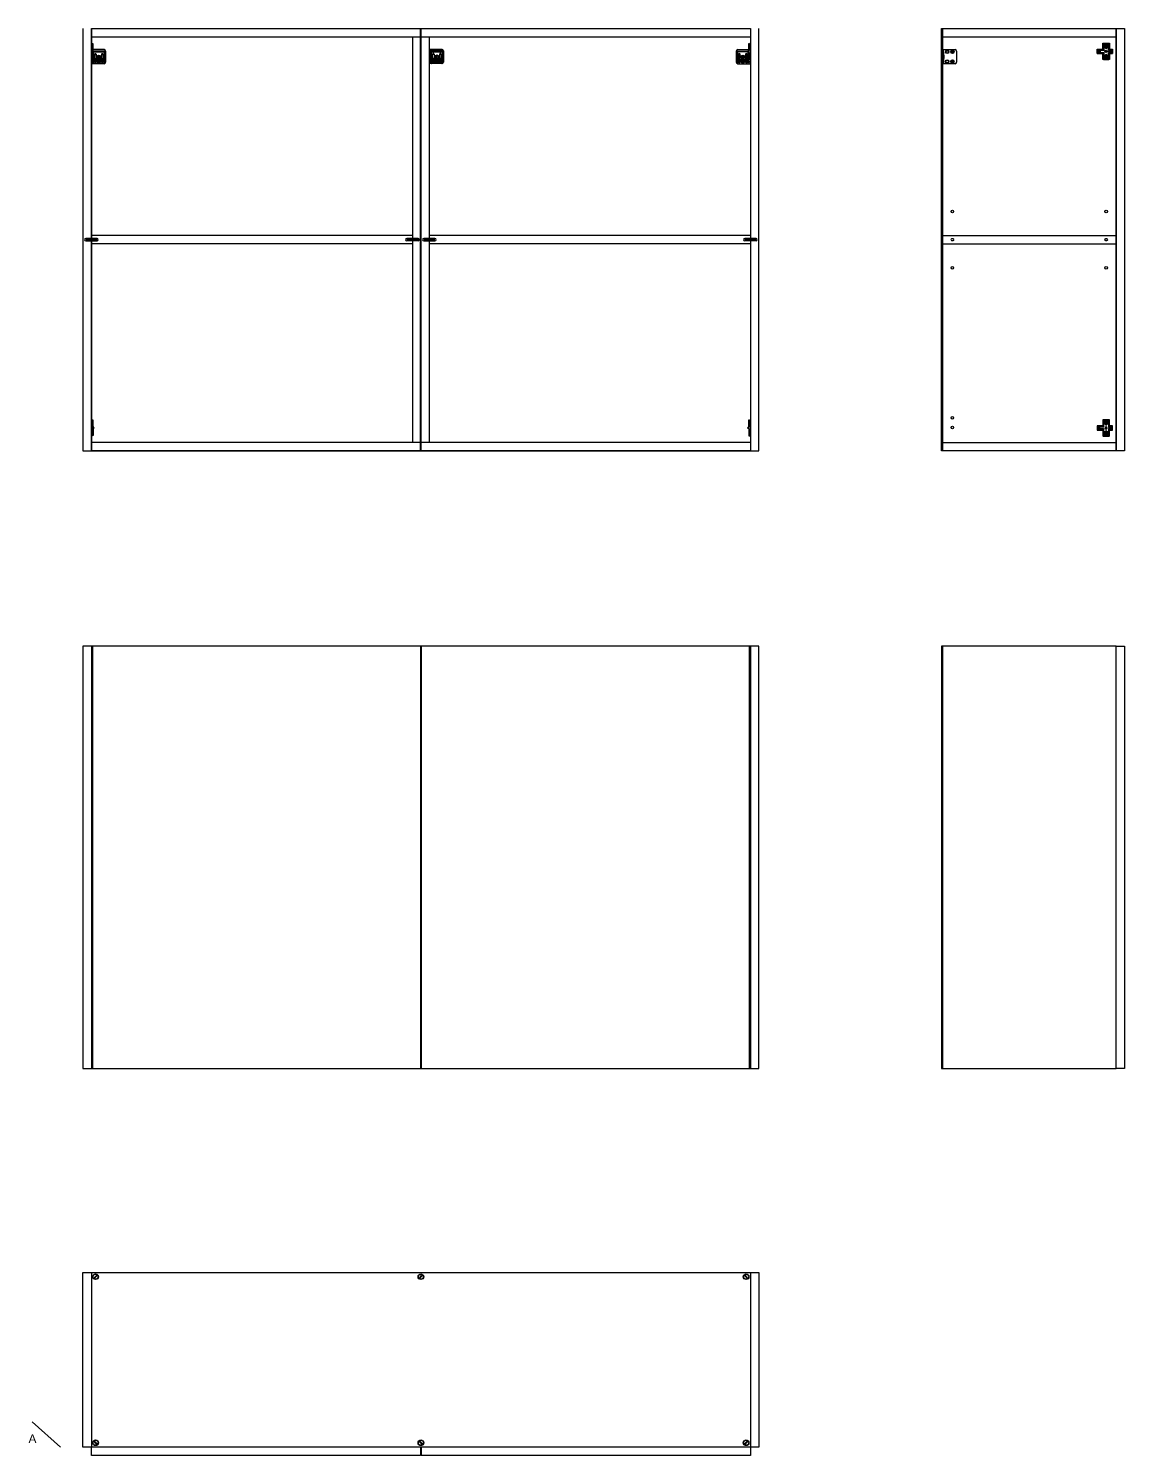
# Model space of a CAD drawing. Header units: millimetres. Extents: x 2728 to 2923, y 1556 to 1809.
import ezdxf

# ---------------------------------------------------------------- set-up
doc = ezdxf.new("R2010")
doc.units = ezdxf.units.MM
doc.linetypes.add('ACAD_ISO02W100', pattern=[15, 12, -3])
for name, color, linetype in [('ANNOTATION', 1, 'Continuous'), ('CASSETTI E ANTE', 150, 'Continuous'), ('GIUNZIONI', 3, 'Continuous'), ('STRUTTURA', 7, 'Continuous')]:
    doc.layers.add(name, color=color, linetype=linetype)
doc.styles.get("Standard").update_dxf_attribs({"font": 'arial.ttf'})

msp = doc.modelspace()

# ---------------------------------------------------------------- linework, layer by layer
at = {"layer": 'ANNOTATION'}
msp.add_line((2729.07, 1561.95), (2734.07, 1557.45), dxfattribs=at)
at = {"layer": 'CASSETTI E ANTE'}
for p, q in [((2739.57, 1809.38), (2856.57, 1809.38)), ((2739.57, 1734.38), (2739.57, 1809.38)), ((2798.02, 1734.38), (2798.02, 1809.38)), ((2798.12, 1734.38), (2798.12, 1809.38)), ((2856.57, 1809.38), (2856.57, 1734.38)), ((2921.49, 1809.38), (2922.99, 1809.38)), ((2921.49, 1734.38), (2921.49, 1809.38)), ((2922.99, 1809.38), (2922.99, 1734.38)), ((2856.57, 1734.38), (2739.57, 1734.38)), ((2922.99, 1734.38), (2921.49, 1734.38))]:
    msp.add_line(p, q, dxfattribs=at)
at = {"layer": 'GIUNZIONI'}
for p, q in [((2739.64, 1806.76), (2739.57, 1806.76)), ((2739.64, 1805.69), (2739.57, 1805.69)), ((2739.62, 1805.67), (2739.57, 1805.67)), ((2739.62, 1804.94), (2739.57, 1804.94)), ((2739.64, 1804.92), (2739.57, 1804.92)), ((2739.62, 1805.67), (2739.62, 1805.63)), ((2739.62, 1804.94), (2739.62, 1804.98)), ((2739.69, 1805.62), (2739.63, 1805.62)), ((2739.69, 1804.99), (2739.63, 1804.99)), ((2739.64, 1805.65), (2739.64, 1806.75)), ((2739.71, 1806.71), (2739.64, 1806.71)), ((2739.64, 1804.96), (2739.64, 1803.86)), ((2739.71, 1805.64), (2739.65, 1805.64)), ((2739.71, 1804.97), (2739.65, 1804.97)), ((2739.7, 1805.62), (2739.7, 1805.48)), ((2739.84, 1805.47), (2739.7, 1805.47)), ((2739.84, 1805.14), (2739.7, 1805.14)), ((2739.7, 1804.99), (2739.7, 1805.13)), ((2739.72, 1805.5), (2739.72, 1806.7)), ((2739.86, 1806.66), (2739.72, 1806.66)), ((2739.86, 1805.49), (2739.72, 1805.49)), ((2739.86, 1805.12), (2739.72, 1805.12)), ((2739.72, 1805.11), (2739.72, 1803.91)), ((2739.85, 1805.31), (2739.85, 1805.47)), ((2739.87, 1805.36), (2739.85, 1805.36)), ((2739.85, 1805.31), (2739.85, 1805.14)), ((2739.87, 1805.26), (2739.85, 1805.26)), ((2739.87, 1805.31), (2739.87, 1806.65)), ((2741.82, 1805.63), (2739.87, 1805.63)), ((2739.87, 1805.45), (2739.99, 1805.45)), ((2739.87, 1805.31), (2739.87, 1803.96)), ((2739.99, 1805.17), (2739.87, 1805.17)), ((2739.96, 1805.06), (2739.87, 1805.06)), ((2739.96, 1804.98), (2739.87, 1804.98)), ((2739.96, 1804.9), (2739.87, 1804.9)), ((2739.96, 1804.82), (2739.87, 1804.82)), ((2739.96, 1804.74), (2739.87, 1804.74)), ((2739.99, 1805.28), (2739.99, 1805.33)), ((2740.02, 1805.33), (2739.99, 1805.33)), ((2740.01, 1805.33), (2739.99, 1805.31)), ((2739.99, 1805.31), (2740.01, 1805.28)), ((2740, 1805.3), (2739.99, 1805.3)), ((2740.02, 1805.28), (2739.99, 1805.28)), ((2742, 1805.38), (2740.01, 1805.38)), ((2740.01, 1805.33), (2740.01, 1805.28)), ((2742, 1805.3), (2740.01, 1805.3)), ((2740.41, 1804.82), (2740.16, 1804.82)), ((2740.41, 1804.74), (2740.16, 1804.74)), ((2740.36, 1804.9), (2740.2, 1804.9)), ((2741.04, 1804.11), (2740.64, 1804.51)), ((2741.18, 1804.25), (2740.78, 1804.65)), ((2741.66, 1804.82), (2741.41, 1804.82)), ((2741.66, 1804.74), (2741.41, 1804.74)), ((2741.61, 1804.9), (2741.45, 1804.9)), ((2742, 1805.22), (2741.84, 1805.22)), ((2742, 1805.14), (2741.86, 1805.14)), ((2742, 1805.06), (2741.86, 1805.06)), ((2742, 1804.98), (2741.86, 1804.98)), ((2742, 1804.9), (2741.86, 1804.9)), ((2742, 1804.82), (2741.86, 1804.82)), ((2742, 1804.74), (2741.86, 1804.74)), ((2742.07, 1805.38), (2742.07, 1803.38)), ((2801.82, 1805.65), (2799.57, 1805.65)), ((2799.67, 1805.02), (2799.57, 1805.02)), ((2799.67, 1805.65), (2799.67, 1803.15)), ((2799.67, 1805.65), (2799.67, 1804.4)), ((2799.67, 1805.4), (2799.82, 1805.4)), ((2799.82, 1805.24), (2799.67, 1805.24)), ((2802, 1805.4), (2799.82, 1805.4)), ((2799.82, 1805.4), (2799.82, 1805.24)), ((2802, 1805.32), (2799.82, 1805.32)), ((2799.98, 1805.24), (2799.82, 1805.24)), ((2799.96, 1805.16), (2799.82, 1805.16)), ((2799.96, 1805.08), (2799.82, 1805.08)), ((2799.96, 1805), (2799.82, 1805)), ((2799.96, 1804.92), (2799.82, 1804.92)), ((2799.96, 1804.84), (2799.82, 1804.84)), ((2799.96, 1804.76), (2799.82, 1804.76)), ((2800.41, 1804.84), (2800.16, 1804.84)), ((2800.41, 1804.76), (2800.16, 1804.76)), ((2800.36, 1804.92), (2800.2, 1804.92)), ((2801.04, 1804.12), (2800.64, 1804.52)), ((2801.18, 1804.27), (2800.78, 1804.67)), ((2801.66, 1804.84), (2801.41, 1804.84)), ((2801.66, 1804.76), (2801.41, 1804.76)), ((2801.61, 1804.92), (2801.45, 1804.92)), ((2802, 1805.24), (2801.84, 1805.24)), ((2802, 1805.16), (2801.86, 1805.16)), ((2802, 1805.08), (2801.86, 1805.08)), ((2802, 1805), (2801.86, 1805)), ((2802, 1804.92), (2801.86, 1804.92)), ((2802, 1804.84), (2801.86, 1804.84)), ((2802, 1804.76), (2801.86, 1804.76)), ((2802.07, 1805.4), (2802.07, 1803.4)), ((2854.07, 1805.38), (2854.07, 1803.38)), ((2854.14, 1805.38), (2856.13, 1805.38)), ((2854.14, 1805.3), (2856.12, 1805.3)), ((2854.14, 1805.22), (2854.3, 1805.22)), ((2854.14, 1805.14), (2854.28, 1805.14)), ((2854.14, 1805.06), (2854.28, 1805.06)), ((2854.14, 1804.98), (2854.28, 1804.98)), ((2854.14, 1804.9), (2854.28, 1804.9)), ((2854.14, 1804.82), (2854.28, 1804.82)), ((2854.14, 1804.74), (2854.28, 1804.74)), ((2854.32, 1805.63), (2856.27, 1805.63)), ((2854.48, 1804.82), (2854.73, 1804.82)), ((2854.48, 1804.74), (2854.73, 1804.74)), ((2854.52, 1804.9), (2854.69, 1804.9)), ((2854.96, 1804.25), (2855.36, 1804.65)), ((2855.1, 1804.11), (2855.5, 1804.51)), ((2855.73, 1804.82), (2855.98, 1804.82)), ((2855.73, 1804.74), (2855.98, 1804.74)), ((2855.77, 1804.9), (2855.94, 1804.9)), ((2856.12, 1805.33), (2856.14, 1805.33)), ((2856.12, 1805.33), (2856.12, 1805.28)), ((2856.12, 1805.33), (2856.14, 1805.31)), ((2856.14, 1805.31), (2856.12, 1805.28)), ((2856.12, 1805.28), (2856.14, 1805.28)), ((2856.27, 1805.45), (2856.14, 1805.45)), ((2856.14, 1805.28), (2856.14, 1805.33)), ((2856.14, 1805.3), (2856.14, 1805.3)), ((2856.14, 1805.17), (2856.27, 1805.17)), ((2856.18, 1805.06), (2856.27, 1805.06)), ((2856.18, 1804.98), (2856.27, 1804.98)), ((2856.18, 1804.9), (2856.27, 1804.9)), ((2856.18, 1804.82), (2856.27, 1804.82)), ((2856.18, 1804.74), (2856.27, 1804.74)), ((2856.27, 1806.66), (2856.42, 1806.66)), ((2856.27, 1805.31), (2856.27, 1806.65)), ((2856.27, 1805.49), (2856.41, 1805.49)), ((2856.27, 1805.36), (2856.29, 1805.36)), ((2856.27, 1805.31), (2856.27, 1803.96)), ((2856.27, 1805.26), (2856.29, 1805.26)), ((2856.27, 1805.12), (2856.41, 1805.12)), ((2856.29, 1805.31), (2856.29, 1805.47)), ((2856.29, 1805.47), (2856.43, 1805.47)), ((2856.29, 1805.31), (2856.29, 1805.14)), ((2856.29, 1805.14), (2856.43, 1805.14)), ((2856.42, 1806.71), (2856.49, 1806.71)), ((2856.42, 1805.5), (2856.42, 1806.7)), ((2856.42, 1805.64), (2856.49, 1805.64)), ((2856.42, 1805.11), (2856.42, 1803.91)), ((2856.42, 1804.97), (2856.49, 1804.97)), ((2856.44, 1805.62), (2856.44, 1805.48)), ((2856.44, 1805.62), (2856.51, 1805.62)), ((2856.44, 1804.99), (2856.44, 1805.13)), ((2856.44, 1804.99), (2856.51, 1804.99)), ((2856.49, 1805.65), (2856.49, 1806.75)), ((2856.49, 1804.96), (2856.49, 1803.86)), ((2856.5, 1806.76), (2856.57, 1806.76)), ((2856.5, 1805.69), (2856.57, 1805.69)), ((2856.5, 1804.92), (2856.57, 1804.92)), ((2856.51, 1805.67), (2856.51, 1805.63)), ((2856.51, 1804.94), (2856.51, 1804.98)), ((2856.52, 1805.67), (2856.57, 1805.67)), ((2856.52, 1804.94), (2856.57, 1804.94)), ((2890.69, 1805.63), (2892.94, 1805.63)), ((2890.79, 1805.63), (2890.79, 1803.13)), ((2890.79, 1805.23), (2890.84, 1805.23)), ((2890.79, 1804.38), (2890.79, 1804.53)), ((2890.8, 1804.55), (2890.8, 1804.55)), ((2890.81, 1804.53), (2890.84, 1804.53)), ((2890.84, 1805.13), (2890.84, 1803.23)), ((2890.89, 1805.18), (2890.89, 1803.18)), ((2890.91, 1804.68), (2890.89, 1804.63)), ((2890.91, 1804.68), (2890.91, 1804.08)), ((2892.33, 1805.41), (2892.26, 1805.34)), ((2892.26, 1805.34), (2892.37, 1805.23)), ((2892.26, 1805.34), (2892.44, 1805.23)), ((2892.26, 1805.12), (2892.37, 1805.23)), ((2892.26, 1805.12), (2892.44, 1805.23)), ((2892.33, 1805.05), (2892.26, 1805.12)), ((2892.33, 1805.41), (2892.44, 1805.3)), ((2892.33, 1805.41), (2892.44, 1805.23)), ((2892.44, 1805.23), (2892.33, 1805.05)), ((2892.33, 1805.05), (2892.44, 1805.16)), ((2892.37, 1805.23), (2892.44, 1805.23)), ((2892.44, 1805.3), (2892.54, 1805.41)), ((2892.54, 1805.41), (2892.44, 1805.23)), ((2892.44, 1805.23), (2892.62, 1805.34)), ((2892.44, 1805.3), (2892.44, 1805.16)), ((2892.44, 1805.23), (2892.62, 1805.12)), ((2892.44, 1805.23), (2892.54, 1805.05)), ((2892.44, 1805.23), (2892.51, 1805.23)), ((2892.44, 1805.16), (2892.54, 1805.05)), ((2892.51, 1805.23), (2892.62, 1805.34)), ((2892.51, 1805.23), (2892.62, 1805.12)), ((2892.54, 1805.41), (2892.62, 1805.34)), ((2892.54, 1805.05), (2892.62, 1805.12)), ((2893.19, 1805.38), (2893.19, 1803.38)), ((2918.37, 1805.37), (2918.37, 1805.45)), ((2918.37, 1805.25), (2918.37, 1805.17)), ((2918.41, 1805.4), (2918.41, 1805.45)), ((2918.41, 1805.21), (2918.41, 1805.17)), ((2918.44, 1805.43), (2918.44, 1805.45)), ((2918.44, 1805.33), (2918.44, 1805.31)), ((2918.44, 1805.28), (2918.44, 1805.31)), ((2918.49, 1805.28), (2918.44, 1805.28)), ((2918.44, 1805.18), (2918.44, 1805.17)), ((2918.48, 1805.44), (2918.48, 1805.45)), ((2918.48, 1805.17), (2918.48, 1805.17)), ((2918.49, 1805.33), (2918.49, 1805.38)), ((2918.51, 1805.31), (2918.49, 1805.28)), ((2918.49, 1805.28), (2918.49, 1805.24)), ((2918.51, 1805.31), (2918.54, 1805.38)), ((2918.51, 1805.31), (2918.58, 1805.33)), ((2918.51, 1805.31), (2918.58, 1805.28)), ((2918.54, 1805.38), (2918.54, 1805.33)), ((2918.55, 1805.44), (2918.55, 1805.45)), ((2918.55, 1805.17), (2918.55, 1805.17)), ((2918.58, 1805.43), (2918.58, 1805.45)), ((2918.58, 1805.31), (2918.58, 1805.33)), ((2918.58, 1805.31), (2918.58, 1805.28)), ((2918.58, 1805.18), (2918.58, 1805.17)), ((2918.62, 1805.4), (2918.62, 1805.45)), ((2918.62, 1805.21), (2918.62, 1805.17)), ((2918.65, 1805.37), (2918.65, 1805.45)), ((2918.65, 1805.25), (2918.65, 1805.17)), ((2919.56, 1806.26), (2919.67, 1806.16)), ((2919.56, 1806.05), (2919.67, 1806.16)), ((2919.56, 1804.56), (2919.67, 1804.46)), ((2919.56, 1804.35), (2919.67, 1804.46)), ((2919.63, 1805.98), (2919.74, 1806.09)), ((2919.63, 1804.63), (2919.74, 1804.53)), ((2919.74, 1806.23), (2919.84, 1806.33)), ((2919.81, 1806.16), (2919.92, 1806.26)), ((2919.81, 1804.46), (2919.92, 1804.35)), ((2920.43, 1805.49), (2920.49, 1805.49)), ((2920.43, 1805.12), (2920.49, 1805.12)), ((2920.56, 1805.49), (2920.63, 1805.49)), ((2920.56, 1805.12), (2920.63, 1805.12)), ((2920.7, 1805.49), (2920.84, 1805.49)), ((2920.7, 1805.12), (2920.84, 1805.12)), ((2739.64, 1803.86), (2739.57, 1803.86)), ((2739.67, 1803.76), (2739.57, 1803.76)), ((2741.82, 1803.13), (2739.57, 1803.13)), ((2739.71, 1803.91), (2739.64, 1803.91)), ((2739.67, 1803.91), (2739.67, 1803.13)), ((2739.67, 1803.76), (2739.67, 1803.13)), ((2739.82, 1803.54), (2739.67, 1803.54)), ((2739.67, 1803.38), (2739.82, 1803.38)), ((2739.86, 1803.96), (2739.72, 1803.96)), ((2739.96, 1803.94), (2739.82, 1803.94)), ((2739.96, 1803.86), (2739.82, 1803.86)), ((2739.96, 1803.78), (2739.82, 1803.78)), ((2739.96, 1803.7), (2739.82, 1803.7)), ((2739.96, 1803.62), (2739.82, 1803.62)), ((2739.96, 1803.54), (2739.82, 1803.54)), ((2739.82, 1803.38), (2739.82, 1803.54)), ((2739.96, 1803.46), (2739.82, 1803.46)), ((2739.96, 1803.38), (2739.82, 1803.38)), ((2739.96, 1804.02), (2739.87, 1804.02)), ((2740.41, 1804.02), (2740.16, 1804.02)), ((2740.41, 1803.94), (2740.16, 1803.94)), ((2740.41, 1803.86), (2740.16, 1803.86)), ((2740.41, 1803.78), (2740.16, 1803.78)), ((2740.41, 1803.7), (2740.16, 1803.7)), ((2740.41, 1803.62), (2740.16, 1803.62)), ((2740.41, 1803.54), (2740.16, 1803.54)), ((2740.41, 1803.46), (2740.16, 1803.46)), ((2740.4, 1803.38), (2740.16, 1803.38)), ((2741.31, 1803.7), (2740.51, 1803.7)), ((2741.3, 1803.62), (2740.51, 1803.62)), ((2741.29, 1803.78), (2740.52, 1803.78)), ((2741.28, 1803.54), (2740.53, 1803.54)), ((2741.26, 1803.86), (2740.55, 1803.86)), ((2741.24, 1803.46), (2740.57, 1803.46)), ((2741.21, 1803.94), (2740.6, 1803.94)), ((2741.17, 1803.38), (2740.64, 1803.38)), ((2741.12, 1804.02), (2740.7, 1804.02)), ((2741.66, 1804.02), (2741.41, 1804.02)), ((2741.66, 1803.94), (2741.41, 1803.94)), ((2741.66, 1803.86), (2741.41, 1803.86)), ((2741.66, 1803.78), (2741.41, 1803.78)), ((2741.66, 1803.7), (2741.41, 1803.7)), ((2741.66, 1803.62), (2741.41, 1803.62)), ((2741.66, 1803.54), (2741.41, 1803.54)), ((2741.66, 1803.46), (2741.41, 1803.46)), ((2741.65, 1803.38), (2741.41, 1803.38)), ((2742, 1804.02), (2741.86, 1804.02)), ((2742, 1803.94), (2741.86, 1803.94)), ((2742, 1803.86), (2741.86, 1803.86)), ((2742, 1803.78), (2741.86, 1803.78)), ((2742, 1803.7), (2741.86, 1803.7)), ((2742, 1803.62), (2741.86, 1803.62)), ((2742, 1803.54), (2741.86, 1803.54)), ((2742, 1803.46), (2741.86, 1803.46)), ((2742, 1803.38), (2741.86, 1803.38)), ((2799.67, 1804.4), (2799.57, 1804.4)), ((2799.67, 1803.77), (2799.57, 1803.77)), ((2801.82, 1803.15), (2799.57, 1803.15)), ((2799.67, 1804.4), (2799.67, 1803.15)), ((2799.82, 1803.56), (2799.67, 1803.56)), ((2799.67, 1803.4), (2799.82, 1803.4)), ((2799.96, 1804.04), (2799.82, 1804.04)), ((2799.96, 1803.96), (2799.82, 1803.96)), ((2799.96, 1803.88), (2799.82, 1803.88)), ((2799.96, 1803.8), (2799.82, 1803.8)), ((2799.96, 1803.72), (2799.82, 1803.72)), ((2799.96, 1803.64), (2799.82, 1803.64)), ((2799.96, 1803.56), (2799.82, 1803.56)), ((2799.82, 1803.4), (2799.82, 1803.56)), ((2799.96, 1803.48), (2799.82, 1803.48)), ((2799.96, 1803.4), (2799.82, 1803.4)), ((2800.41, 1804.04), (2800.16, 1804.04)), ((2800.41, 1803.96), (2800.16, 1803.96)), ((2800.41, 1803.88), (2800.16, 1803.88)), ((2800.41, 1803.8), (2800.16, 1803.8)), ((2800.41, 1803.72), (2800.16, 1803.72)), ((2800.41, 1803.64), (2800.16, 1803.64)), ((2800.41, 1803.56), (2800.16, 1803.56)), ((2800.41, 1803.48), (2800.16, 1803.48)), ((2800.4, 1803.4), (2800.16, 1803.4)), ((2801.31, 1803.72), (2800.51, 1803.72)), ((2801.3, 1803.64), (2800.51, 1803.64)), ((2801.29, 1803.8), (2800.52, 1803.8)), ((2801.28, 1803.56), (2800.53, 1803.56)), ((2801.26, 1803.88), (2800.55, 1803.88)), ((2801.24, 1803.48), (2800.57, 1803.48)), ((2801.21, 1803.96), (2800.6, 1803.96)), ((2801.17, 1803.4), (2800.64, 1803.4)), ((2801.12, 1804.04), (2800.7, 1804.04)), ((2801.66, 1804.04), (2801.41, 1804.04)), ((2801.66, 1803.96), (2801.41, 1803.96)), ((2801.66, 1803.88), (2801.41, 1803.88)), ((2801.66, 1803.8), (2801.41, 1803.8)), ((2801.66, 1803.72), (2801.41, 1803.72)), ((2801.66, 1803.64), (2801.41, 1803.64)), ((2801.66, 1803.56), (2801.41, 1803.56)), ((2801.66, 1803.48), (2801.41, 1803.48)), ((2801.65, 1803.4), (2801.41, 1803.4)), ((2802, 1804.04), (2801.86, 1804.04)), ((2802, 1803.96), (2801.86, 1803.96)), ((2802, 1803.88), (2801.86, 1803.88)), ((2802, 1803.8), (2801.86, 1803.8)), ((2802, 1803.72), (2801.86, 1803.72)), ((2802, 1803.64), (2801.86, 1803.64)), ((2802, 1803.56), (2801.86, 1803.56)), ((2802, 1803.48), (2801.86, 1803.48)), ((2802, 1803.4), (2801.86, 1803.4)), ((2854.14, 1804.02), (2854.28, 1804.02)), ((2854.14, 1803.94), (2854.28, 1803.94)), ((2854.14, 1803.86), (2854.28, 1803.86)), ((2854.14, 1803.78), (2854.28, 1803.78)), ((2854.14, 1803.7), (2854.28, 1803.7)), ((2854.14, 1803.62), (2854.28, 1803.62)), ((2854.14, 1803.54), (2854.28, 1803.54)), ((2854.14, 1803.46), (2854.28, 1803.46)), ((2854.14, 1803.38), (2854.28, 1803.38)), ((2854.32, 1803.13), (2856.57, 1803.13)), ((2854.48, 1804.02), (2854.73, 1804.02)), ((2854.48, 1803.94), (2854.73, 1803.94)), ((2854.48, 1803.86), (2854.73, 1803.86)), ((2854.48, 1803.78), (2854.73, 1803.78)), ((2854.48, 1803.7), (2854.73, 1803.7)), ((2854.48, 1803.62), (2854.73, 1803.62)), ((2854.48, 1803.54), (2854.73, 1803.54)), ((2854.48, 1803.46), (2854.73, 1803.46)), ((2854.48, 1803.38), (2854.73, 1803.38)), ((2854.83, 1803.7), (2855.63, 1803.7)), ((2854.83, 1803.62), (2855.63, 1803.62)), ((2854.84, 1803.78), (2855.62, 1803.78)), ((2854.86, 1803.54), (2855.6, 1803.54)), ((2854.87, 1803.86), (2855.59, 1803.86)), ((2854.9, 1803.46), (2855.56, 1803.46)), ((2854.93, 1803.94), (2855.53, 1803.94)), ((2854.97, 1803.38), (2855.49, 1803.38)), ((2855.02, 1804.02), (2855.44, 1804.02)), ((2855.73, 1804.02), (2855.98, 1804.02)), ((2855.73, 1803.94), (2855.98, 1803.94)), ((2855.73, 1803.86), (2855.98, 1803.86)), ((2855.73, 1803.78), (2855.98, 1803.78)), ((2855.73, 1803.7), (2855.98, 1803.7)), ((2855.73, 1803.62), (2855.98, 1803.62)), ((2855.73, 1803.54), (2855.98, 1803.54)), ((2855.73, 1803.46), (2855.98, 1803.46)), ((2855.73, 1803.38), (2855.98, 1803.38)), ((2856.18, 1804.02), (2856.27, 1804.02)), ((2856.18, 1803.94), (2856.32, 1803.94)), ((2856.18, 1803.86), (2856.32, 1803.86)), ((2856.18, 1803.78), (2856.32, 1803.78)), ((2856.18, 1803.7), (2856.32, 1803.7)), ((2856.18, 1803.62), (2856.32, 1803.62)), ((2856.18, 1803.54), (2856.32, 1803.54)), ((2856.18, 1803.46), (2856.32, 1803.46)), ((2856.18, 1803.38), (2856.32, 1803.38)), ((2856.27, 1803.96), (2856.42, 1803.96)), ((2856.32, 1803.38), (2856.32, 1803.54)), ((2856.32, 1803.54), (2856.47, 1803.54)), ((2856.47, 1803.38), (2856.32, 1803.38)), ((2856.42, 1803.91), (2856.49, 1803.91)), ((2856.47, 1803.91), (2856.47, 1803.13)), ((2856.47, 1803.76), (2856.47, 1803.13)), ((2856.47, 1803.76), (2856.57, 1803.76)), ((2856.5, 1803.86), (2856.57, 1803.86)), ((2892.94, 1803.13), (2890.69, 1803.13)), ((2890.79, 1804.23), (2890.81, 1804.23)), ((2890.91, 1804.08), (2890.89, 1804.14)), ((2892.33, 1803.71), (2892.26, 1803.64)), ((2892.26, 1803.64), (2892.37, 1803.53)), ((2892.26, 1803.64), (2892.44, 1803.53)), ((2892.26, 1803.42), (2892.37, 1803.53)), ((2892.26, 1803.42), (2892.44, 1803.53)), ((2892.33, 1803.35), (2892.26, 1803.42)), ((2892.33, 1803.71), (2892.44, 1803.6)), ((2892.44, 1803.53), (2892.33, 1803.71)), ((2892.33, 1803.35), (2892.44, 1803.53)), ((2892.33, 1803.35), (2892.44, 1803.46)), ((2892.37, 1803.53), (2892.44, 1803.53)), ((2892.44, 1803.6), (2892.54, 1803.71)), ((2892.44, 1803.53), (2892.54, 1803.71)), ((2892.44, 1803.53), (2892.62, 1803.64)), ((2892.44, 1803.46), (2892.44, 1803.6)), ((2892.54, 1803.35), (2892.44, 1803.53)), ((2892.44, 1803.53), (2892.62, 1803.42)), ((2892.44, 1803.53), (2892.51, 1803.53)), ((2892.44, 1803.46), (2892.54, 1803.35)), ((2892.51, 1803.53), (2892.62, 1803.64)), ((2892.51, 1803.53), (2892.62, 1803.42)), ((2892.54, 1803.71), (2892.62, 1803.64)), ((2892.54, 1803.35), (2892.62, 1803.42)), ((2919.74, 1804.39), (2919.84, 1804.28)), ((2740.57, 1772.11), (2738.57, 1772.11)), ((2738.57, 1772.08), (2740.57, 1772.08)), ((2738.57, 1772.06), (2740.57, 1772.06)), ((2738.57, 1772.01), (2740.57, 1772.01)), ((2738.57, 1771.93), (2740.57, 1771.93)), ((2738.57, 1771.83), (2740.57, 1771.83)), ((2738.57, 1771.76), (2740.57, 1771.76)), ((2738.57, 1771.71), (2740.57, 1771.71)), ((2738.57, 1771.68), (2740.57, 1771.68)), ((2738.57, 1771.66), (2740.57, 1771.66)), ((2795.57, 1772.11), (2797.57, 1772.11)), ((2797.57, 1772.08), (2795.57, 1772.08)), ((2797.57, 1772.06), (2795.57, 1772.06)), ((2797.57, 1772.01), (2795.57, 1772.01)), ((2797.57, 1771.93), (2795.57, 1771.93)), ((2797.57, 1771.83), (2795.57, 1771.83)), ((2797.57, 1771.76), (2795.57, 1771.76)), ((2797.57, 1771.71), (2795.57, 1771.71)), ((2797.57, 1771.68), (2795.57, 1771.68)), ((2797.57, 1771.66), (2795.57, 1771.66)), ((2800.57, 1772.11), (2798.57, 1772.11)), ((2798.57, 1772.08), (2800.57, 1772.08)), ((2798.57, 1772.06), (2800.57, 1772.06)), ((2798.57, 1772.01), (2800.57, 1772.01)), ((2798.57, 1771.93), (2800.57, 1771.93)), ((2798.57, 1771.83), (2800.57, 1771.83)), ((2798.57, 1771.76), (2800.57, 1771.76)), ((2798.57, 1771.71), (2800.57, 1771.71)), ((2798.57, 1771.68), (2800.57, 1771.68)), ((2798.57, 1771.66), (2800.57, 1771.66)), ((2855.57, 1772.11), (2857.57, 1772.11)), ((2857.57, 1772.08), (2855.57, 1772.08)), ((2857.57, 1772.06), (2855.57, 1772.06)), ((2857.57, 1772.01), (2855.57, 1772.01)), ((2857.57, 1771.93), (2855.57, 1771.93)), ((2857.57, 1771.83), (2855.57, 1771.83)), ((2857.57, 1771.76), (2855.57, 1771.76)), ((2857.57, 1771.71), (2855.57, 1771.71)), ((2857.57, 1771.68), (2855.57, 1771.68)), ((2857.57, 1771.66), (2855.57, 1771.66)), ((2739.64, 1739.91), (2739.57, 1739.91)), ((2739.64, 1738.84), (2739.57, 1738.84)), ((2739.62, 1738.82), (2739.57, 1738.82)), ((2739.62, 1738.82), (2739.62, 1738.78)), ((2739.69, 1738.77), (2739.63, 1738.77)), ((2739.64, 1738.8), (2739.64, 1739.9)), ((2739.71, 1739.86), (2739.64, 1739.86)), ((2739.71, 1738.79), (2739.65, 1738.79)), ((2739.7, 1738.77), (2739.7, 1738.63)), ((2739.84, 1738.62), (2739.7, 1738.62)), ((2739.72, 1738.65), (2739.72, 1739.85)), ((2739.86, 1739.81), (2739.72, 1739.81)), ((2739.86, 1738.64), (2739.72, 1738.64)), ((2739.85, 1738.46), (2739.85, 1738.62)), ((2739.87, 1738.46), (2739.87, 1739.8)), ((2739.99, 1738.6), (2739.87, 1738.6)), ((2856.14, 1738.6), (2856.27, 1738.6)), ((2856.27, 1739.81), (2856.42, 1739.81)), ((2856.27, 1738.46), (2856.27, 1739.8)), ((2856.27, 1738.64), (2856.41, 1738.64)), ((2856.29, 1738.46), (2856.29, 1738.62)), ((2856.29, 1738.62), (2856.43, 1738.62)), ((2856.42, 1739.86), (2856.49, 1739.86)), ((2856.42, 1738.65), (2856.42, 1739.85)), ((2856.42, 1738.79), (2856.49, 1738.79)), ((2856.44, 1738.77), (2856.44, 1738.63)), ((2856.44, 1738.77), (2856.51, 1738.77)), ((2856.49, 1738.8), (2856.49, 1739.9)), ((2856.5, 1739.91), (2856.57, 1739.91)), ((2856.5, 1738.84), (2856.57, 1738.84)), ((2856.51, 1738.82), (2856.51, 1738.78)), ((2856.52, 1738.82), (2856.57, 1738.82)), ((2918.37, 1738.52), (2918.37, 1738.6)), ((2918.41, 1738.55), (2918.41, 1738.6)), ((2918.44, 1738.58), (2918.44, 1738.6)), ((2918.48, 1738.59), (2918.48, 1738.6)), ((2918.55, 1738.59), (2918.55, 1738.6)), ((2918.58, 1738.58), (2918.58, 1738.6)), ((2918.62, 1738.55), (2918.62, 1738.6)), ((2918.65, 1738.52), (2918.65, 1738.6)), ((2919.56, 1739.41), (2919.67, 1739.31)), ((2919.56, 1739.2), (2919.67, 1739.31)), ((2919.63, 1739.13), (2919.74, 1739.24)), ((2919.74, 1739.38), (2919.84, 1739.48)), ((2919.81, 1739.31), (2919.92, 1739.41)), ((2920.43, 1738.64), (2920.49, 1738.64)), ((2920.56, 1738.64), (2920.63, 1738.64)), ((2920.7, 1738.64), (2920.84, 1738.64)), ((2739.62, 1738.09), (2739.57, 1738.09)), ((2739.64, 1738.07), (2739.57, 1738.07)), ((2739.64, 1737.01), (2739.57, 1737.01)), ((2739.62, 1738.09), (2739.62, 1738.13)), ((2739.69, 1738.14), (2739.63, 1738.14)), ((2739.64, 1738.11), (2739.64, 1737.01)), ((2739.71, 1737.06), (2739.64, 1737.06)), ((2739.71, 1738.12), (2739.65, 1738.12)), ((2739.84, 1738.29), (2739.7, 1738.29)), ((2739.7, 1738.14), (2739.7, 1738.28)), ((2739.86, 1738.27), (2739.72, 1738.27)), ((2739.72, 1738.26), (2739.72, 1737.06)), ((2739.86, 1737.11), (2739.72, 1737.11)), ((2739.87, 1738.51), (2739.85, 1738.51)), ((2739.85, 1738.46), (2739.85, 1738.29)), ((2739.87, 1738.41), (2739.85, 1738.41)), ((2739.87, 1738.46), (2739.87, 1737.11)), ((2739.87, 1738.32), (2739.99, 1738.32)), ((2739.99, 1738.48), (2739.99, 1738.43)), ((2740.02, 1738.48), (2739.99, 1738.48)), ((2739.99, 1738.46), (2740.01, 1738.48)), ((2740.01, 1738.43), (2739.99, 1738.46)), ((2740.02, 1738.43), (2739.99, 1738.43)), ((2740.01, 1738.43), (2740.01, 1738.48)), ((2856.12, 1738.48), (2856.14, 1738.48)), ((2856.12, 1738.43), (2856.12, 1738.48)), ((2856.14, 1738.46), (2856.12, 1738.48)), ((2856.12, 1738.43), (2856.14, 1738.46)), ((2856.12, 1738.43), (2856.14, 1738.43)), ((2856.14, 1738.48), (2856.14, 1738.43)), ((2856.27, 1738.32), (2856.14, 1738.32)), ((2856.27, 1738.51), (2856.29, 1738.51)), ((2856.27, 1738.46), (2856.27, 1737.11)), ((2856.27, 1738.41), (2856.29, 1738.41)), ((2856.27, 1738.27), (2856.41, 1738.27)), ((2856.27, 1737.11), (2856.42, 1737.11)), ((2856.29, 1738.46), (2856.29, 1738.29)), ((2856.29, 1738.29), (2856.43, 1738.29)), ((2856.42, 1738.26), (2856.42, 1737.06)), ((2856.42, 1738.12), (2856.49, 1738.12)), ((2856.42, 1737.06), (2856.49, 1737.06)), ((2856.44, 1738.14), (2856.44, 1738.28)), ((2856.44, 1738.14), (2856.51, 1738.14)), ((2856.49, 1738.11), (2856.49, 1737.01)), ((2856.5, 1738.07), (2856.57, 1738.07)), ((2856.5, 1737.01), (2856.57, 1737.01)), ((2856.51, 1738.09), (2856.51, 1738.13)), ((2856.52, 1738.09), (2856.57, 1738.09)), ((2918.37, 1738.4), (2918.37, 1738.32)), ((2918.41, 1738.36), (2918.41, 1738.32)), ((2918.44, 1738.48), (2918.44, 1738.46)), ((2918.49, 1738.48), (2918.44, 1738.48)), ((2918.44, 1738.43), (2918.44, 1738.46)), ((2918.44, 1738.33), (2918.44, 1738.32)), ((2918.48, 1738.32), (2918.48, 1738.32)), ((2918.49, 1738.48), (2918.49, 1738.53)), ((2918.51, 1738.46), (2918.49, 1738.48)), ((2918.49, 1738.43), (2918.49, 1738.39)), ((2918.51, 1738.46), (2918.58, 1738.48)), ((2918.51, 1738.46), (2918.54, 1738.39)), ((2918.51, 1738.46), (2918.58, 1738.43)), ((2918.54, 1738.39), (2918.54, 1738.43)), ((2918.55, 1738.32), (2918.55, 1738.32)), ((2918.58, 1738.46), (2918.58, 1738.48)), ((2918.58, 1738.46), (2918.58, 1738.43)), ((2918.58, 1738.33), (2918.58, 1738.32)), ((2918.62, 1738.36), (2918.62, 1738.32)), ((2918.65, 1738.4), (2918.65, 1738.32)), ((2919.56, 1737.71), (2919.67, 1737.61)), ((2919.56, 1737.5), (2919.67, 1737.61)), ((2919.63, 1737.78), (2919.74, 1737.68)), ((2919.74, 1737.54), (2919.84, 1737.43)), ((2919.81, 1737.61), (2919.92, 1737.5)), ((2920.43, 1738.27), (2920.49, 1738.27)), ((2920.56, 1738.27), (2920.63, 1738.27)), ((2920.7, 1738.27), (2920.84, 1738.27)), ((2740.11, 1587.57), (2740.45, 1587.9)), ((2740.19, 1587.5), (2740.52, 1587.83)), ((2740.62, 1588), (2740.5, 1587.95)), ((2740.5, 1587.95), (2740.57, 1587.88)), ((2740.62, 1588), (2740.57, 1587.88)), ((2797.86, 1587.57), (2798.2, 1587.9)), ((2797.94, 1587.5), (2798.27, 1587.83)), ((2798.37, 1588), (2798.25, 1587.95)), ((2798.25, 1587.95), (2798.32, 1587.88)), ((2798.37, 1588), (2798.32, 1587.88)), ((2855.51, 1588), (2855.56, 1587.88)), ((2855.51, 1588), (2855.64, 1587.95)), ((2855.64, 1587.95), (2855.56, 1587.88)), ((2855.95, 1587.5), (2855.61, 1587.83)), ((2856.02, 1587.57), (2855.69, 1587.9)), ((2740.11, 1558.33), (2740.45, 1558)), ((2740.19, 1558.4), (2740.52, 1558.07)), ((2740.5, 1557.95), (2740.57, 1558.02)), ((2740.62, 1557.9), (2740.5, 1557.95)), ((2740.62, 1557.9), (2740.57, 1558.02)), ((2797.86, 1558.33), (2798.2, 1558)), ((2797.94, 1558.4), (2798.27, 1558.07)), ((2798.25, 1557.95), (2798.32, 1558.02)), ((2798.37, 1557.9), (2798.25, 1557.95)), ((2798.37, 1557.9), (2798.32, 1558.02)), ((2855.51, 1557.9), (2855.56, 1558.02)), ((2855.51, 1557.9), (2855.64, 1557.95)), ((2855.64, 1557.95), (2855.56, 1558.02)), ((2855.95, 1558.4), (2855.61, 1558.07)), ((2856.02, 1558.33), (2855.69, 1558))]:
    msp.add_line(p, q, dxfattribs=at)
for points in [[(2739.96, 1803.18), (2739.96, 1805.17)], [(2740.01, 1805.23), (2741.81, 1805.23)], [(2741.86, 1805.18), (2741.86, 1803.18)], [(2799.96, 1803.2), (2799.96, 1805.2)], [(2800.01, 1805.25), (2801.81, 1805.25)], [(2801.86, 1805.2), (2801.86, 1803.2)], [(2854.28, 1805.18), (2854.28, 1803.18)], [(2856.13, 1805.23), (2854.33, 1805.23)], [(2856.18, 1803.18), (2856.18, 1805.17)], [(2918.39, 1805.37), (2918.34, 1805.37), (2918.34, 1805.45), (2918.69, 1805.45), (2918.69, 1805.37), (2918.64, 1805.37)], [(2918.39, 1805.25), (2918.34, 1805.25), (2918.34, 1805.17), (2918.69, 1805.17), (2918.69, 1805.25), (2918.64, 1805.25)], [(2918.44, 1805.28), (2918.51, 1805.31), (2918.54, 1805.28), (2918.58, 1805.28)], [(2918.54, 1805.38), (2918.49, 1805.38), (2918.51, 1805.31), (2918.54, 1805.33), (2918.58, 1805.33)], [(2918.54, 1805.24), (2918.49, 1805.24), (2918.51, 1805.31), (2918.54, 1805.24), (2918.54, 1805.28)], [(2919.63, 1806.33), (2919.74, 1806.23), (2919.74, 1806.09), (2919.84, 1805.98), (2919.74, 1806.16), (2919.92, 1806.05), (2919.84, 1805.98)], [(2919.63, 1804.28), (2919.74, 1804.39), (2919.74, 1804.53), (2919.84, 1804.63), (2919.74, 1804.46), (2919.92, 1804.56), (2919.84, 1804.63)], [(2919.67, 1806.16), (2919.74, 1806.16), (2919.81, 1806.16), (2919.92, 1806.05)], [(2919.67, 1804.46), (2919.74, 1804.46), (2919.81, 1804.46), (2919.92, 1804.56)], [(2741.81, 1803.13), (2740.01, 1803.13)], [(2801.81, 1803.15), (2800.01, 1803.15)], [(2854.33, 1803.13), (2856.13, 1803.13)], [(2918.39, 1738.52), (2918.34, 1738.52), (2918.34, 1738.6), (2918.69, 1738.6), (2918.69, 1738.52), (2918.64, 1738.52)], [(2919.63, 1739.48), (2919.74, 1739.38), (2919.74, 1739.24), (2919.84, 1739.13), (2919.74, 1739.31), (2919.92, 1739.2), (2919.84, 1739.13)], [(2919.67, 1739.31), (2919.74, 1739.31), (2919.81, 1739.31), (2919.92, 1739.2)], [(2918.39, 1738.4), (2918.34, 1738.4), (2918.34, 1738.32), (2918.69, 1738.32), (2918.69, 1738.4), (2918.64, 1738.4)], [(2918.44, 1738.48), (2918.51, 1738.46), (2918.54, 1738.48), (2918.58, 1738.48)], [(2918.54, 1738.53), (2918.49, 1738.53), (2918.51, 1738.46), (2918.54, 1738.53), (2918.54, 1738.48)], [(2918.54, 1738.39), (2918.49, 1738.39), (2918.51, 1738.46), (2918.54, 1738.43), (2918.58, 1738.43)], [(2919.63, 1737.43), (2919.74, 1737.54), (2919.74, 1737.68), (2919.84, 1737.78), (2919.74, 1737.61), (2919.92, 1737.71), (2919.84, 1737.78)], [(2919.67, 1737.61), (2919.74, 1737.61), (2919.81, 1737.61), (2919.92, 1737.71)]]:
    msp.add_lwpolyline(points, dxfattribs=at)
for points in [[(2740.41, 1803.41, -1), (2740.16, 1803.41), (2740.16, 1804.81, -1), (2740.41, 1804.81)], [(2741.41, 1804.81, -1), (2741.66, 1804.81), (2741.66, 1803.41, -1), (2741.41, 1803.41)], [(2800.41, 1803.42, -1), (2800.16, 1803.42), (2800.16, 1804.82, -1), (2800.41, 1804.82)], [(2801.41, 1804.82, -1), (2801.66, 1804.82), (2801.66, 1803.42, -1), (2801.41, 1803.42)], [(2854.73, 1804.81, 1), (2854.48, 1804.81), (2854.48, 1803.41, 1), (2854.73, 1803.41)], [(2855.73, 1803.41, 1), (2855.98, 1803.41), (2855.98, 1804.81, 1), (2855.73, 1804.81)], [(2919.14, 1806.71, -0.414214), (2919.19, 1806.76), (2920.29, 1806.76, -0.414214), (2920.34, 1806.71), (2920.34, 1805.69), (2920.84, 1805.69), (2920.84, 1805.31), (2920.84, 1804.92), (2920.34, 1804.92), (2920.34, 1803.91, -0.414214), (2920.29, 1803.86), (2919.19, 1803.86, -0.414214), (2919.14, 1803.91), (2919.14, 1804.92), (2918.14, 1804.92), (2918.14, 1805.31), (2918.14, 1805.69), (2919.14, 1805.69)], [(2918.37, 1805.31, -1), (2918.65, 1805.31, -1)], [(2919.53, 1805.31, -1), (2919.94, 1805.31, -1)], [(2919.6, 1805.31, -1), (2919.88, 1805.31, -1)], [(2919.14, 1737.06, 0.414214), (2919.19, 1737.01), (2920.29, 1737.01, 0.414214), (2920.34, 1737.06), (2920.34, 1738.07), (2920.84, 1738.07), (2920.84, 1738.46), (2920.84, 1738.84), (2920.34, 1738.84), (2920.34, 1739.86, 0.414214), (2920.29, 1739.91), (2919.19, 1739.91, 0.414214), (2919.14, 1739.86), (2919.14, 1738.84), (2918.14, 1738.84), (2918.14, 1738.46), (2918.14, 1738.07), (2919.14, 1738.07)], [(2918.37, 1738.46, 1), (2918.65, 1738.46, 1)], [(2919.53, 1738.46, 1), (2919.94, 1738.46, 1)], [(2919.6, 1738.46, 1), (2919.88, 1738.46, 1)]]:
    msp.add_lwpolyline(points, format="xyb", close=True, dxfattribs=at)
for points in [[(2918.14, 1805.64), (2919.14, 1805.64, 0.414214), (2919.19, 1805.69), (2919.19, 1806.66, -0.414214), (2919.24, 1806.71), (2920.24, 1806.71, -0.414214), (2920.29, 1806.66), (2920.29, 1805.64), (2920.84, 1805.64)], [(2920.84, 1805.59), (2920.29, 1805.59, -0.414214), (2920.24, 1805.64), (2920.24, 1806.56, 0.414214), (2920.14, 1806.66), (2919.34, 1806.66, 0.414214), (2919.24, 1806.56), (2919.24, 1805.64, -0.414214), (2919.19, 1805.59), (2918.14, 1805.59)], [(2920.36, 1805.49), (2920.24, 1805.49, -0.414214), (2920.14, 1805.59), (2920.14, 1806.56), (2919.34, 1806.56), (2919.34, 1805.59, -0.414214), (2919.24, 1805.49), (2918.14, 1805.49)], [(2918.14, 1805.12), (2919.24, 1805.12, -0.414214), (2919.34, 1805.02), (2919.34, 1804.06), (2920.14, 1804.06), (2920.14, 1805.02, -0.414214), (2920.24, 1805.12), (2920.36, 1805.12)], [(2918.14, 1805.02), (2919.19, 1805.02, -0.414214), (2919.24, 1804.97), (2919.24, 1804.06, 0.414214), (2919.34, 1803.96), (2920.14, 1803.96, 0.414214), (2920.24, 1804.06), (2920.24, 1804.97, -0.414214), (2920.29, 1805.02), (2920.84, 1805.02)], [(2918.14, 1804.97), (2919.14, 1804.97, -0.414214), (2919.19, 1804.92), (2919.19, 1803.96, 0.414214), (2919.24, 1803.91), (2920.24, 1803.91, 0.414214), (2920.29, 1803.96), (2920.29, 1804.97), (2920.84, 1804.97)], [(2920.84, 1805.26), (2920.19, 1805.26, -0.414214), (2920.14, 1805.31, -0.414214), (2920.19, 1805.36), (2920.84, 1805.36)], [(2741.11, 1804.16), (2741.11, 1804.03, -3.732051), (2740.71, 1804.03), (2740.71, 1804.16)], [(2801.11, 1804.17), (2801.11, 1804.04, -3.732051), (2800.71, 1804.04), (2800.71, 1804.17)], [(2855.03, 1804.16), (2855.03, 1804.03, 3.732051), (2855.43, 1804.03), (2855.43, 1804.16)], [(2918.14, 1738.79), (2919.14, 1738.79, 0.414214), (2919.19, 1738.84), (2919.19, 1739.81, -0.414214), (2919.24, 1739.86), (2920.24, 1739.86, -0.414214), (2920.29, 1739.81), (2920.29, 1738.79), (2920.84, 1738.79)], [(2918.14, 1738.74), (2919.19, 1738.74, 0.414214), (2919.24, 1738.79), (2919.24, 1739.71, -0.414214), (2919.34, 1739.81), (2920.14, 1739.81, -0.414214), (2920.24, 1739.71), (2920.24, 1738.79, 0.414214), (2920.29, 1738.74), (2920.84, 1738.74)], [(2918.14, 1738.64), (2919.24, 1738.64, 0.414214), (2919.34, 1738.74), (2919.34, 1739.71), (2920.14, 1739.71), (2920.14, 1738.74, 0.414214), (2920.24, 1738.64), (2920.36, 1738.64)], [(2920.36, 1738.27), (2920.24, 1738.27, 0.414214), (2920.14, 1738.17), (2920.14, 1737.21), (2919.34, 1737.21), (2919.34, 1738.17, 0.414214), (2919.24, 1738.27), (2918.14, 1738.27)], [(2920.84, 1738.17), (2920.29, 1738.17, 0.414214), (2920.24, 1738.12), (2920.24, 1737.21, -0.414214), (2920.14, 1737.11), (2919.34, 1737.11, -0.414214), (2919.24, 1737.21), (2919.24, 1738.12, 0.414214), (2919.19, 1738.17), (2918.14, 1738.17)], [(2918.14, 1738.12), (2919.14, 1738.12, -0.414214), (2919.19, 1738.07), (2919.19, 1737.11, 0.414214), (2919.24, 1737.06), (2920.24, 1737.06, 0.414214), (2920.29, 1737.11), (2920.29, 1738.12), (2920.84, 1738.12)], [(2920.84, 1738.51), (2920.19, 1738.51, 0.414214), (2920.14, 1738.46, 0.414214), (2920.19, 1738.41), (2920.84, 1738.41)]]:
    msp.add_lwpolyline(points, format="xyb", dxfattribs=at)
for points in [[(2918.49, 1805.33), (2918.44, 1805.33), (2918.51, 1805.31)], [(2919.63, 1806.33), (2919.74, 1806.16), (2919.56, 1806.26)], [(2919.56, 1806.05), (2919.74, 1806.16), (2919.63, 1805.98)], [(2919.56, 1804.56), (2919.74, 1804.46), (2919.63, 1804.63)], [(2919.63, 1804.28), (2919.74, 1804.46), (2919.56, 1804.35)], [(2919.84, 1806.33), (2919.74, 1806.16), (2919.92, 1806.26)], [(2919.84, 1804.28), (2919.74, 1804.46), (2919.92, 1804.35)], [(2919.63, 1739.48), (2919.74, 1739.31), (2919.56, 1739.41)], [(2919.56, 1739.2), (2919.74, 1739.31), (2919.63, 1739.13)], [(2919.84, 1739.48), (2919.74, 1739.31), (2919.92, 1739.41)], [(2918.49, 1738.43), (2918.44, 1738.43), (2918.51, 1738.46)], [(2919.56, 1737.71), (2919.74, 1737.61), (2919.63, 1737.78)], [(2919.63, 1737.43), (2919.74, 1737.61), (2919.56, 1737.5)], [(2919.84, 1737.43), (2919.74, 1737.61), (2919.92, 1737.5)]]:
    msp.add_lwpolyline(points, close=True, dxfattribs=at)
for centre, radius in [((2740.91, 1804.38), 0.3), ((2800.91, 1804.4), 0.3), ((2855.23, 1804.38), 0.3), ((2891.51, 1805.23), 0.3), ((2891.51, 1805.23), 0.225), ((2892.44, 1805.23), 0.3), ((2919.74, 1806.16), 0.3), ((2919.74, 1804.46), 0.3), ((2891.51, 1803.53), 0.3), ((2891.51, 1803.53), 0.225), ((2892.44, 1803.53), 0.3), ((2892.44, 1776.88), 0.225), ((2919.74, 1776.88), 0.225), ((2892.44, 1766.88), 0.225), ((2919.74, 1766.88), 0.225), ((2892.44, 1740.23), 0.225), ((2892.44, 1738.53), 0.225), ((2919.74, 1739.31), 0.3), ((2919.74, 1737.61), 0.3), ((2740.32, 1587.7), 0.5), ((2740.32, 1587.7), 0.45), ((2798.07, 1587.7), 0.5), ((2798.07, 1587.7), 0.45), ((2855.82, 1587.7), 0.5), ((2855.82, 1587.7), 0.45), ((2740.32, 1558.2), 0.5), ((2740.32, 1558.2), 0.45), ((2798.07, 1558.2), 0.5), ((2798.07, 1558.2), 0.45), ((2855.82, 1558.2), 0.5), ((2855.82, 1558.2), 0.45)]:
    msp.add_circle(centre, radius, dxfattribs=at)
at = {"layer": 'GIUNZIONI', "linetype": 'ACAD_ISO02W100', "ltscale": 0.05}
for centre in [(2892.44, 1771.88), (2919.74, 1771.88)]:
    msp.add_circle(centre, 0.225, dxfattribs=at)
at = {"layer": 'GIUNZIONI'}
for centre, radius, start, end in [((2739.62, 1805.67), 0.005, 0, 90), ((2739.63, 1805.63), 0.005, 180, 270), ((2739.63, 1804.98), 0.005, 90, 180), ((2739.62, 1804.94), 0.005, 270, 0), ((2739.64, 1806.75), 0.005, 0, 90), ((2739.64, 1805.69), 0.005, 0, 90), ((2739.65, 1805.65), 0.005, 180, 270), ((2739.65, 1804.96), 0.005, 90, 180), ((2739.64, 1804.92), 0.005, 270, 0), ((2739.69, 1805.62), 0.005, 0, 94.6069), ((2739.69, 1804.99), 0.005, 265.3931, 0), ((2739.7, 1805.48), 0.005, 180, 270), ((2739.7, 1805.13), 0.005, 90, 180), ((2739.71, 1806.7), 0.005, 0, 90), ((2739.71, 1805.64), 0.005, 0, 90), ((2739.71, 1804.97), 0.005, 270, 0), ((2739.72, 1805.5), 0.005, 180, 270), ((2739.72, 1805.11), 0.005, 90, 180), ((2739.84, 1805.47), 0.005, 0, 90), ((2739.84, 1805.14), 0.005, 270, 0), ((2739.86, 1806.65), 0.005, 0, 90), ((2739.86, 1805.49), 0.005, 0, 90), ((2739.86, 1805.12), 0.005, 270, 0), ((2739.61, 1805.31), 0.409, 3.5064, 20.1424), ((2739.61, 1805.31), 0.409, 339.8576, 356.4936), ((2741.81, 1805.18), 0.05, 0, 90), ((2741.82, 1805.38), 0.25, 0, 90), ((2800.01, 1805.2), 0.05, 90, 180), ((2801.81, 1805.2), 0.05, 0, 90), ((2801.82, 1805.4), 0.25, 0, 90), ((2854.32, 1805.38), 0.25, 90, 180), ((2854.33, 1805.18), 0.05, 90, 180), ((2856.53, 1805.31), 0.409, 159.8576, 176.4936), ((2856.53, 1805.31), 0.409, 183.5064, 200.1424), ((2856.27, 1806.65), 0.005, 90, 180), ((2856.27, 1805.49), 0.005, 90, 180), ((2856.27, 1805.12), 0.005, 180, 270), ((2856.29, 1805.47), 0.005, 90, 180), ((2856.29, 1805.14), 0.005, 180, 270), ((2856.41, 1805.5), 0.005, 270, 0), ((2856.41, 1805.11), 0.005, 0, 90), ((2856.42, 1806.7), 0.005, 90, 180), ((2856.42, 1805.64), 0.005, 90, 180), ((2856.42, 1804.97), 0.005, 180, 270), ((2856.43, 1805.48), 0.005, 270, 0), ((2856.43, 1805.13), 0.005, 0, 90), ((2856.44, 1805.62), 0.005, 85.3931, 180), ((2856.44, 1804.99), 0.005, 180, 274.6069), ((2856.5, 1806.75), 0.005, 90, 180), ((2856.5, 1805.69), 0.005, 90, 180), ((2856.49, 1805.65), 0.005, 270, 0), ((2856.49, 1804.96), 0.005, 0, 90), ((2856.5, 1804.92), 0.005, 180, 270), ((2856.52, 1805.67), 0.005, 90, 180), ((2856.51, 1805.63), 0.005, 270, 0), ((2856.51, 1804.98), 0.005, 0, 90), ((2856.52, 1804.94), 0.005, 180, 270), ((2890.79, 1805.13), 0.05, 0, 90), ((2890.85, 1804.5), 0.0701, 138.3063, 157.6829), ((2890.75, 1804.5), 0.0701, 22.3171, 41.6937), ((2891.73, 1804.46), 0.916, 175.3013, 194.226), ((2890.84, 1805.18), 0.05, 0, 90), ((2892.94, 1805.38), 0.25, 0, 90), ((2919.74, 1806.32), 0.15, 51.5014, 128.4986), ((2919.74, 1805.99), 0.15, 231.5014, 308.4986), ((2919.74, 1804.62), 0.15, 51.5014, 128.4986), ((2739.64, 1803.86), 0.005, 270, 0), ((2739.71, 1803.91), 0.005, 270, 0), ((2739.86, 1803.96), 0.005, 270, 0), ((2740.01, 1803.18), 0.05, 180, 270), ((2741.81, 1803.18), 0.05, 270, 0), ((2741.82, 1803.38), 0.25, 270, 0), ((2800.01, 1803.2), 0.05, 180, 270), ((2801.81, 1803.2), 0.05, 270, 0), ((2801.82, 1803.4), 0.25, 270, 0), ((2854.32, 1803.38), 0.25, 180, 270), ((2854.33, 1803.18), 0.05, 180, 270), ((2856.13, 1803.18), 0.05, 270, 0), ((2856.27, 1803.96), 0.005, 180, 270), ((2856.42, 1803.91), 0.005, 180, 270), ((2856.5, 1803.86), 0.005, 180, 270), ((2891.7, 1804.46), 0.916, 184.6987, 194.226), ((2890.79, 1803.23), 0.05, 270, 0), ((2890.88, 1804.26), 0.0678, 201.9821, 222.0287), ((2890.77, 1804.26), 0.0692, 318.1854, 337.8039), ((2890.84, 1803.18), 0.05, 270, 0), ((2892.94, 1803.38), 0.25, 270, 0), ((2919.74, 1804.29), 0.15, 231.5014, 308.4986), ((2738.57, 1771.88), 0.225, 90, 270), ((2740.57, 1771.88), 0.225, 270, 90), ((2795.57, 1771.88), 0.225, 90, 270), ((2797.57, 1771.88), 0.225, 270, 90), ((2798.57, 1771.88), 0.225, 90, 270), ((2800.57, 1771.88), 0.225, 270, 90), ((2855.57, 1771.88), 0.225, 90, 270), ((2857.57, 1771.88), 0.225, 270, 90), ((2739.62, 1738.82), 0.005, 0, 90), ((2739.63, 1738.78), 0.005, 180, 270), ((2739.64, 1739.9), 0.005, 0, 90), ((2739.64, 1738.84), 0.005, 0, 90), ((2739.65, 1738.8), 0.005, 180, 270), ((2739.69, 1738.77), 0.005, 0, 94.6069), ((2739.7, 1738.63), 0.005, 180, 270), ((2739.71, 1739.85), 0.005, 0, 90), ((2739.71, 1738.79), 0.005, 0, 90), ((2739.72, 1738.65), 0.005, 180, 270), ((2739.84, 1738.62), 0.005, 0, 90), ((2739.86, 1739.8), 0.005, 0, 90), ((2739.86, 1738.64), 0.005, 0, 90), ((2739.61, 1738.46), 0.409, 3.5064, 20.1424), ((2856.53, 1738.46), 0.409, 159.8576, 176.4936), ((2856.27, 1739.8), 0.005, 90, 180), ((2856.27, 1738.64), 0.005, 90, 180), ((2856.29, 1738.62), 0.005, 90, 180), ((2856.41, 1738.65), 0.005, 270, 0), ((2856.42, 1739.85), 0.005, 90, 180), ((2856.42, 1738.79), 0.005, 90, 180), ((2856.43, 1738.63), 0.005, 270, 0), ((2856.44, 1738.77), 0.005, 85.3931, 180), ((2856.5, 1739.9), 0.005, 90, 180), ((2856.5, 1738.84), 0.005, 90, 180), ((2856.49, 1738.8), 0.005, 270, 0), ((2856.52, 1738.82), 0.005, 90, 180), ((2856.51, 1738.78), 0.005, 270, 0), ((2919.74, 1739.47), 0.15, 51.5014, 128.4986), ((2919.74, 1739.14), 0.15, 231.5014, 308.4986), ((2739.63, 1738.13), 0.005, 90, 180), ((2739.62, 1738.09), 0.005, 270, 0), ((2739.65, 1738.11), 0.005, 90, 180), ((2739.64, 1738.07), 0.005, 270, 0), ((2739.64, 1737.01), 0.005, 270, 0), ((2739.69, 1738.14), 0.005, 265.3931, 0), ((2739.7, 1738.28), 0.005, 90, 180), ((2739.71, 1738.12), 0.005, 270, 0), ((2739.71, 1737.06), 0.005, 270, 0), ((2739.72, 1738.26), 0.005, 90, 180), ((2739.84, 1738.29), 0.005, 270, 0), ((2739.86, 1738.27), 0.005, 270, 0), ((2739.86, 1737.11), 0.005, 270, 0), ((2739.61, 1738.46), 0.409, 339.8576, 356.4936), ((2856.53, 1738.46), 0.409, 183.5064, 200.1424), ((2856.27, 1738.27), 0.005, 180, 270), ((2856.27, 1737.11), 0.005, 180, 270), ((2856.29, 1738.29), 0.005, 180, 270), ((2856.41, 1738.26), 0.005, 0, 90), ((2856.42, 1738.12), 0.005, 180, 270), ((2856.42, 1737.06), 0.005, 180, 270), ((2856.43, 1738.28), 0.005, 0, 90), ((2856.44, 1738.14), 0.005, 180, 274.6069), ((2856.49, 1738.11), 0.005, 0, 90), ((2856.5, 1738.07), 0.005, 180, 270), ((2856.5, 1737.01), 0.005, 180, 270), ((2856.51, 1738.13), 0.005, 0, 90), ((2856.52, 1738.09), 0.005, 180, 270), ((2919.74, 1737.77), 0.15, 51.5014, 128.4986), ((2919.74, 1737.44), 0.15, 231.5014, 308.4986), ((2740.15, 1587.53), 0.05, 135, 315), ((2740.49, 1587.87), 0.05, 315, 135), ((2797.9, 1587.53), 0.05, 135, 315), ((2798.24, 1587.87), 0.05, 315, 135), ((2855.65, 1587.87), 0.05, 45, 225), ((2855.99, 1587.53), 0.05, 225, 45), ((2740.15, 1558.37), 0.05, 45, 225), ((2740.49, 1558.03), 0.05, 225, 45), ((2797.9, 1558.37), 0.05, 45, 225), ((2798.24, 1558.03), 0.05, 225, 45), ((2855.65, 1558.03), 0.05, 135, 315), ((2855.99, 1558.37), 0.05, 315, 135)]:
    msp.add_arc(centre, radius, start, end, dxfattribs=at)
for centre in [(2920.39, 1805.49), (2920.53, 1805.49), (2920.67, 1805.49), (2920.39, 1738.64), (2920.53, 1738.64), (2920.67, 1738.64)]:
    msp.add_ellipse(centre, major_axis=(0, -0.05), ratio=0.6875, dxfattribs=at)
at = {"layer": 'GIUNZIONI', "extrusion": (0, 0, -1)}
for centre in [(2920.39, 1805.12), (2920.53, 1805.12), (2920.67, 1805.12), (2920.39, 1738.27), (2920.53, 1738.27), (2920.67, 1738.27)]:
    msp.add_ellipse(centre, major_axis=(0, 0.05), ratio=0.6875, dxfattribs=at)
at = {"layer": 'STRUTTURA'}
for p, q in [((2738.07, 1809.38), (2738.07, 1734.38)), ((2739.57, 1809.38), (2739.57, 1734.38)), ((2739.57, 1807.88), (2856.57, 1807.88)), ((2796.57, 1807.88), (2796.57, 1735.88)), ((2799.57, 1807.88), (2799.57, 1735.88)), ((2856.57, 1809.38), (2856.57, 1734.38)), ((2858.07, 1734.38), (2858.07, 1809.38)), ((2890.49, 1734.38), (2890.49, 1809.38)), ((2890.49, 1809.38), (2921.49, 1809.38)), ((2890.69, 1809.38), (2890.69, 1734.38)), ((2890.69, 1807.88), (2921.49, 1807.88)), ((2921.49, 1809.38), (2921.49, 1734.38)), ((2796.57, 1772.63), (2739.57, 1772.63)), ((2856.57, 1772.63), (2799.57, 1772.63)), ((2890.69, 1772.63), (2921.49, 1772.63)), ((2796.57, 1771.13), (2739.57, 1771.13)), ((2856.57, 1771.13), (2799.57, 1771.13)), ((2890.69, 1771.13), (2921.49, 1771.13)), ((2738.07, 1734.38), (2858.07, 1734.38)), ((2856.57, 1735.88), (2739.57, 1735.88)), ((2921.49, 1734.38), (2890.49, 1734.38)), ((2890.69, 1735.88), (2921.49, 1735.88)), ((2858.07, 1699.68), (2738.07, 1699.68)), ((2738.07, 1699.68), (2738.07, 1624.68)), ((2739.57, 1699.68), (2739.57, 1624.68)), ((2739.57, 1698.18), (2739.77, 1698.18)), ((2739.77, 1699.68), (2739.77, 1624.68)), ((2798.02, 1699.68), (2798.02, 1624.68)), ((2798.02, 1698.18), (2798.12, 1698.18)), ((2798.12, 1699.68), (2798.12, 1624.68)), ((2856.37, 1699.68), (2856.37, 1624.68)), ((2856.37, 1698.18), (2856.57, 1698.18)), ((2856.57, 1699.68), (2856.57, 1624.68)), ((2858.07, 1624.68), (2858.07, 1699.68)), ((2921.49, 1699.68), (2890.49, 1699.68)), ((2890.49, 1699.68), (2890.49, 1624.68)), ((2890.69, 1699.68), (2890.69, 1624.68)), ((2921.49, 1624.68), (2921.49, 1699.68)), ((2921.49, 1699.68), (2922.99, 1699.68)), ((2922.99, 1699.68), (2922.99, 1624.68)), ((2738.07, 1624.68), (2858.07, 1624.68)), ((2739.77, 1626.18), (2739.57, 1626.18)), ((2798.12, 1626.18), (2798.02, 1626.18)), ((2856.57, 1626.18), (2856.37, 1626.18)), ((2890.49, 1624.68), (2921.49, 1624.68)), ((2922.99, 1624.68), (2921.49, 1624.68)), ((2738.07, 1588.45), (2858.07, 1588.45)), ((2738.07, 1557.45), (2738.07, 1588.45)), ((2739.57, 1588.45), (2739.57, 1557.45)), ((2856.57, 1588.45), (2856.57, 1557.45)), ((2858.07, 1588.45), (2858.07, 1557.45)), ((2858.07, 1557.45), (2738.07, 1557.45)), ((2739.57, 1555.95), (2739.57, 1557.45)), ((2798.02, 1557.45), (2798.02, 1555.95)), ((2798.12, 1557.45), (2798.12, 1555.95)), ((2856.57, 1557.45), (2856.57, 1555.95)), ((2798.02, 1555.95), (2739.57, 1555.95)), ((2856.57, 1555.95), (2798.12, 1555.95))]:
    msp.add_line(p, q, dxfattribs=at)

# ---------------------------------------------------------------- texts
at = {"layer": 'ANNOTATION', "insert": (2727.86, 1559.68), "char_height": 1.5, "attachment_point": 1}
msp.add_mtext_dynamic_manual_height_columns('\\pi0.54962;A', width=2.5, gutter_width=12.5, heights=[2.23], dxfattribs=at)

doc.saveas('drawing.dxf')
